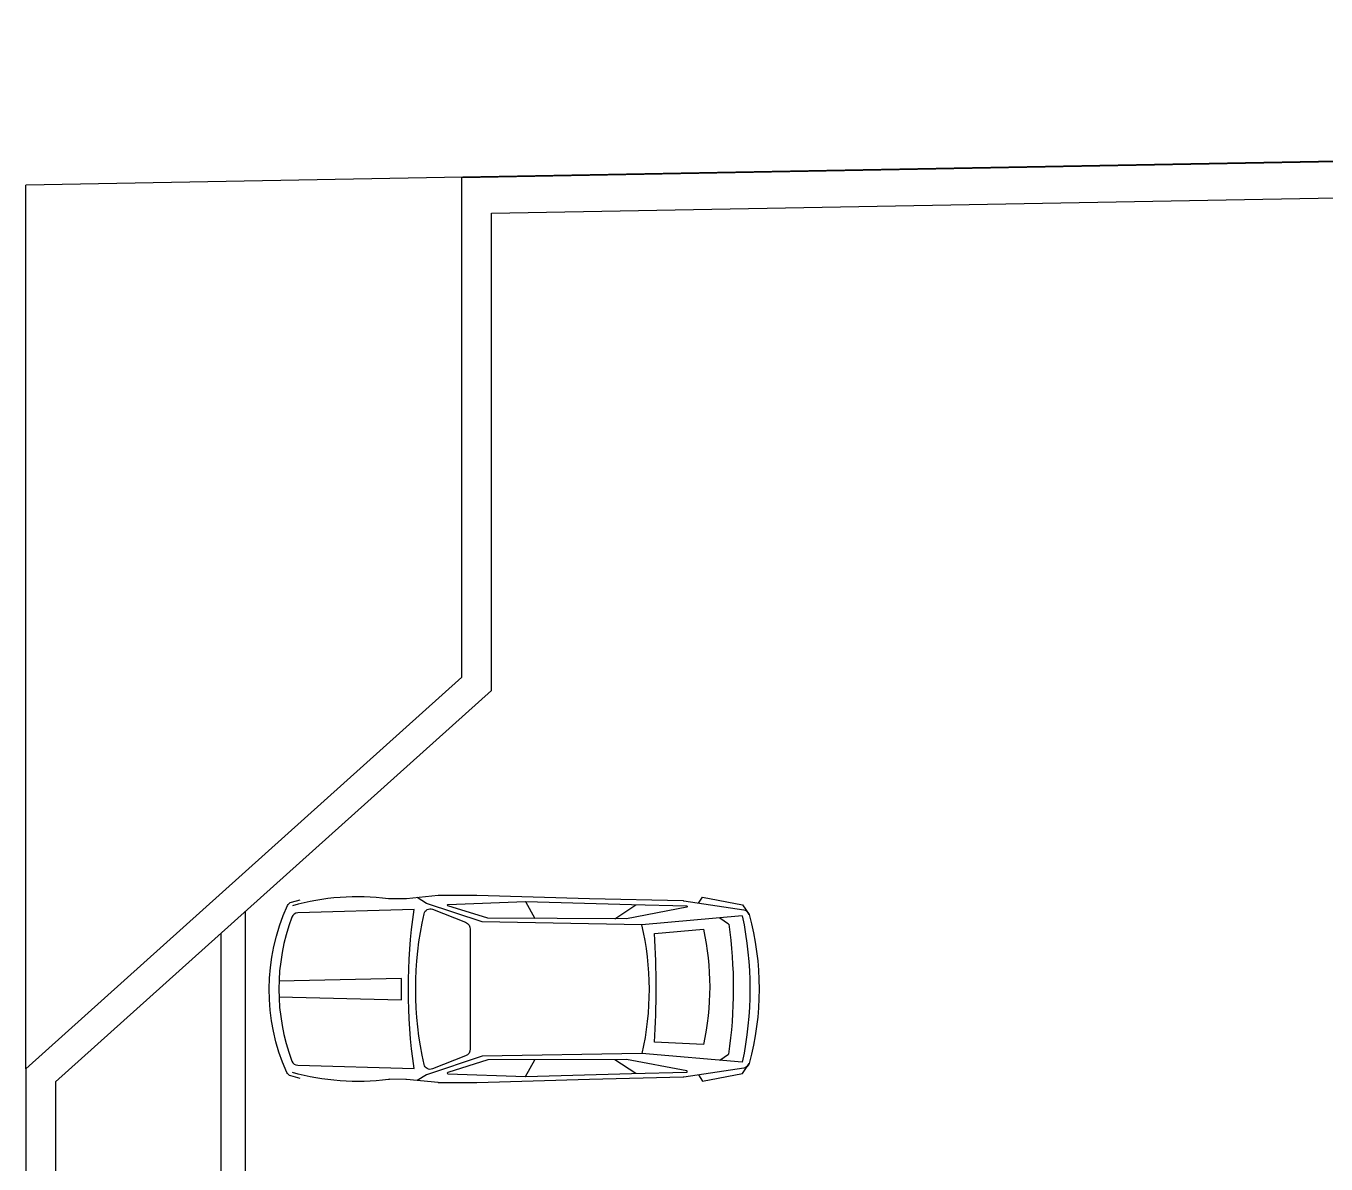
# Model space of a CAD drawing. Extents: x -30 to 1202, y 231 to 898.
# Drawn here: x 42.51 to 53.12, y 431.75 to 441.04 of the extents above; entities that cross this region are included whole.
import ezdxf

# ---------------------------------------------------------------- set-up
doc = ezdxf.new("R2010")
doc.units = 0
doc.header["$LTSCALE"] = 0.04
doc.layers.get('0').update_dxf_attribs({"linetype": 'CONTINUOUS'})
for name, color, linetype in [('PISO', 1, 'CONTINUOUS'), ('PISOS', 1, 'CONTINUOUS'), ('VISTA', 2, 'CONTINUOUS')]:
    doc.layers.add(name, color=color, linetype=linetype)

# ---------------------------------------------------------------- blocks, each defined once
blk = doc.blocks.new('Aupln001')
for p, q in [((-2.821, 0.58), (-2.994, 0.694)), ((-2.093, 0.72), (-2.17, 0.582)), ((-3.678, 0.587), (-3.751, 0.537)), ((-3.678, -0.575), (-3.75, -0.526)), ((-2.821, -0.568), (-2.994, -0.682)), ((-2.093, -0.708), (-2.17, -0.571))]:
    blk.add_line(p, q)
for points in [[(-3.506, 0.706), (-3.537, 0.756), (-3.865, 0.694), (-3.918, 0.613, -0.296775), (-3.875, 0.651), (-3.386, 0.724, -0.031441), (-3.379, 0.725), (-2.615, 0.743, 0.001455), (-2.615, 0.743), (-1.694, 0.77, -0.007326), (-1.692, 0.77), (-1.386, 0.77, -0.025363), (-1.38, 0.77), (-1.12, 0.743, 0.024637), (-1.115, 0.743), (-0.986, 0.743, 0.032795), (-0.973, 0.743, -0.100755), (-0.189, 0.686)], [(-0.253, -0.723), (-0.177, -0.703, 0.226888), (-0.143, -0.674, 0.214205), (-0.149, 0.687, 0.224603), (-0.183, 0.716), (-0.253, 0.734)], [(-3.506, -0.695), (-3.537, -0.745), (-3.865, -0.683), (-3.918, -0.602, 0.296775), (-3.875, -0.64), (-3.386, -0.713, 0.031441), (-3.379, -0.714), (-2.615, -0.732, -0.001455), (-2.615, -0.732), (-1.694, -0.759, 0.007326), (-1.692, -0.759), (-1.386, -0.759, 0.025363), (-1.38, -0.758), (-1.12, -0.732, -0.024637), (-1.115, -0.732), (-0.986, -0.731, -0.032795), (-0.973, -0.732, 0.100755), (-0.189, -0.675)]]:
    blk.add_lwpolyline(points, format="xyb")
for points in [[(-3.862, 0.603), (-3.043, 0.531), (-1.74, 0.554), (-1.283, 0.705), (-1.209, 0.752)], [(-0.079, -0.058), (-1.081, -0.081), (-1.081, 0.092), (-0.079, 0.069)], [(-3.862, -0.592), (-3.043, -0.52), (-1.74, -0.543), (-1.283, -0.693), (-1.209, -0.741)]]:
    blk.add_lwpolyline(points)
for points in [[(-2.957, 0.695, -0.001613), (-2.958, 0.695), (-3.408, 0.684, 0.898845), (-3.409, 0.674), (-2.916, 0.579), (-1.785, 0.584), (-1.458, 0.686, 0.843434), (-1.459, 0.696), (-2.092, 0.72, 0.016499), (-2.095, 0.72)], [(-1.264, 0.62, 0.460891), (-1.334, 0.657), (-1.603, 0.551, 0.30819), (-1.642, 0.494), (-1.642, -0.482, 0.30819), (-1.603, -0.54), (-1.334, -0.646, 0.460891), (-1.264, -0.609, 0.109577)], [(-0.233, -0.616), (-1.183, -0.643, 0.072437), (-1.183, 0.654), (-0.233, 0.627, -0.304109), (-0.186, 0.593, -0.182739), (-0.186, -0.582, -0.304109)], [(-3.545, -0.447), (-3.146, -0.429, -0.030108), (-3.146, 0.459), (-3.545, 0.494, 0.109099)], [(-2.957, -0.683, 0.001613), (-2.958, -0.683), (-3.408, -0.673, -0.898845), (-3.409, -0.663), (-2.916, -0.568), (-1.785, -0.573), (-1.458, -0.675, -0.843434), (-1.459, -0.685), (-2.092, -0.708, -0.016499), (-2.095, -0.708)]]:
    blk.add_lwpolyline(points, format="xyb", close=True)
for centre, radius, start, end in [((-1.703, 0.006), 2.297, 164.6672, 195.3328), ((-1.004, 0.006), 2.92, 168.1984, 191.8016), ((-0.075, 0.009), 3.714, 171.8338, 188.2809), ((-0.749, -0.001), 2.352, 166.9232, 192.7419)]:
    blk.add_arc(centre, radius, start, end)

msp = doc.modelspace()

# ---------------------------------------------------------------- linework, layer by layer
at = {"layer": 'PISO', "color": 1}
for p, q in [((126.377, 441.281), (42.509, 439.743)), ((44.099, 433.637), (44.099, 398.515))]:
    msp.add_line(p, q, dxfattribs=at)
at = {"layer": 'PISO'}
for p, q in [((42.509, 432.532), (42.509, 439.743)), ((42.509, 432.532), (42.509, 439.743)), ((44.299, 433.816), (44.299, 398.515))]:
    msp.add_line(p, q, dxfattribs=at)
at = {"layer": 'VISTA', "color": 1}
for p, q in [((46.069, 439.808), (107.276, 440.929)), ((46.309, 439.516), (106.985, 440.62)), ((46.069, 435.728), (46.069, 439.808)), ((46.309, 435.62), (46.309, 439.516)), ((46.069, 435.728), (42.509, 432.532)), ((46.309, 435.62), (42.749, 432.425)), ((42.509, 432.532), (42.509, 397.632)), ((42.749, 432.425), (42.749, 397.632))]:
    msp.add_line(p, q, dxfattribs=at)

# ---------------------------------------------------------------- block references
at = {"layer": 'PISOS', "xscale": -1}
msp.add_blockref('Aupln001', (44.495, 433.177), dxfattribs=at)

doc.saveas('drawing.dxf')
